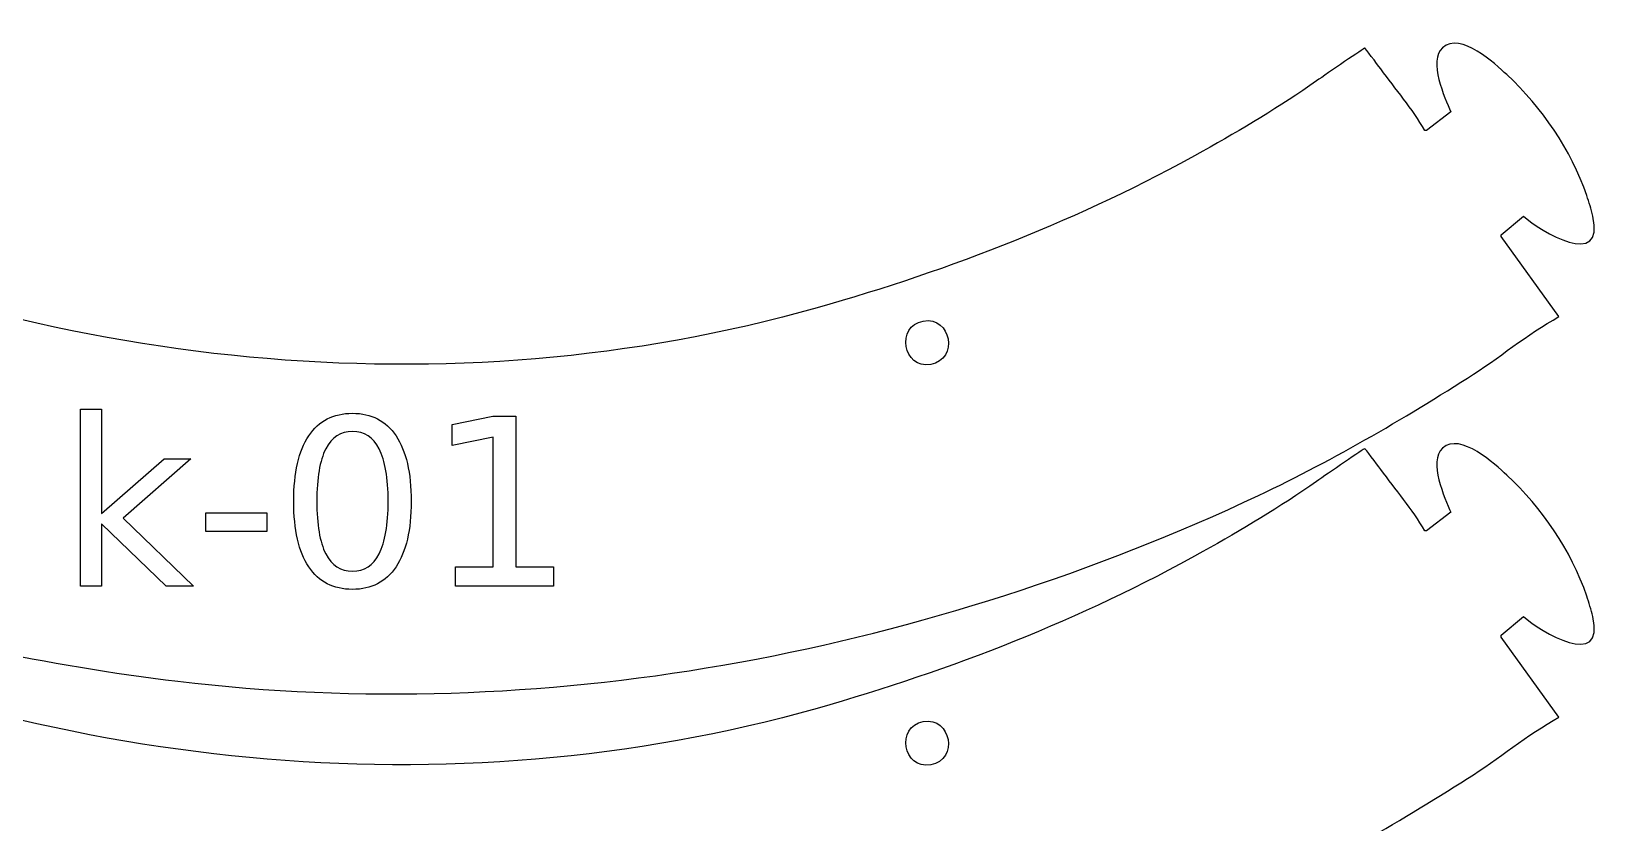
# Model space of a CAD drawing. Extents: x 2 to 268, y -2 to 104.
# Drawn here: x 196.1 to 267.6, y 67.8 to 103.8 of the extents above; entities that cross this region are included whole.
import ezdxf

# ---------------------------------------------------------------- set-up
doc = ezdxf.new("R2010")
doc.units = 0
doc.layers.add('all_text', color=7, linetype='CONTINUOUS')
doc.layers.add('original', color=7, linetype='CONTINUOUS')

msp = doc.modelspace()

# ---------------------------------------------------------------- linework, layer by layer
at = {"layer": 'all_text', "color": 7}
for points in [[(198.34788, 86.59158), (199.30389, 86.59158), (199.30389, 81.84253), (202.14092, 84.33849), (203.35531, 84.33849), (200.28574, 81.63066), (203.4845, 78.55075), (202.24427, 78.55075), (199.30389, 81.37744), (199.30389, 78.55075), (198.34788, 78.55075)], [(210.69851, 86.40554)], [(215.38038, 79.42925), (217.08569, 79.42925), (217.08569, 85.31517), (215.23052, 84.94311), (215.23052, 85.89395), (217.07536, 86.26602), (218.11922, 86.26602), (218.11922, 79.42925), (219.82454, 79.42925), (219.82454, 78.55075), (215.38038, 78.55075)], [(210.69851, 85.57872)], [(204.03227, 81.87353), (206.81762, 81.87353), (206.81762, 81.02604), (204.03227, 81.02604)]]:
    msp.add_lwpolyline(points, close=True, dxfattribs=at)
for points in [[(208.71414, 85.37719), (209.17233, 86.06276), (209.83379, 86.40554), (210.69851, 86.40554)], [(210.69851, 86.40554), (211.56322, 86.40554), (212.22296, 86.06276), (212.67771, 85.37719)], [(208.03201, 82.40063), (208.03201, 83.70288), (208.25939, 84.69506), (208.71414, 85.37719)], [(210.69851, 85.57872), (210.16108, 85.57872), (209.75628, 85.31345), (209.48412, 84.78291)], [(211.9129, 84.78291), (211.64419, 85.31345), (211.23939, 85.57872), (210.69851, 85.57872)], [(212.67771, 85.37719), (213.1359, 84.69506), (213.365, 83.70288), (213.365, 82.40063)], [(209.48412, 84.78291), (209.2154, 84.25581), (209.08104, 83.46172), (209.08104, 82.40063)], [(212.32114, 82.40063), (212.32114, 83.46172), (212.18506, 84.25581), (211.9129, 84.78291)], [(208.71414, 79.42408), (208.25939, 80.10965), (208.03201, 81.10184), (208.03201, 82.40063)], [(209.08104, 82.40063), (209.08104, 81.34299), (209.2154, 80.5489), (209.48412, 80.01836)], [(211.9129, 80.01836), (212.18506, 80.5489), (212.32114, 81.34299), (212.32114, 82.40063)], [(213.365, 82.40063), (213.365, 81.10184), (213.1359, 80.10965), (212.67771, 79.42408)], [(210.69851, 78.40089), (209.83379, 78.40089), (209.17233, 78.74195), (208.71414, 79.42408)], [(209.48412, 80.01836), (209.75628, 79.49126), (210.16108, 79.22771), (210.69851, 79.22771)], [(210.69851, 79.22771), (211.23939, 79.22771), (211.64419, 79.49126), (211.9129, 80.01836)], [(212.67771, 79.42408), (212.22296, 78.74195), (211.56322, 78.40089), (210.69851, 78.40089)]]:
    msp.add_open_spline(points, degree=3, dxfattribs=at)
at = {"layer": 'original', "color": 7}
for points in [[(260.58908, 100.11061), (259.48841, 99.26394), (259.40371, 99.26394)], [(265.49972, 90.79728), (262.87506, 94.43794), (262.87506, 94.52264), (263.89106, 95.36931)], [(260.58901, 81.9073), (259.48834, 81.06063), (259.40364, 81.06063)], [(265.49965, 72.59396), (262.87499, 76.23463), (262.87499, 76.31933), (263.89099, 77.16599)]]:
    msp.add_lwpolyline(points, dxfattribs=at)
for points in [[(263.12906, 101.7964), (262.5982, 102.28986), (261.02678, 103.76041), (260.2089, 103.02289)], [(256.67888, 103.01196), (256.67888, 103.01196), (254.96549, 101.84748), (254.49305, 101.51401)], [(257.40727, 102.05794), (257.22947, 102.30521), (256.67888, 103.01196), (256.67888, 103.01196)], [(260.2089, 103.02289), (259.55189, 102.42974), (260.30966, 100.73907), (260.58906, 100.11064)], [(259.40371, 99.26394), (258.84322, 100.24776), (258.07021, 101.13991), (257.40727, 102.05794)], [(266.76295, 96.30064), (266.04752, 98.38816), (264.74111, 100.29755), (263.12906, 101.7964)], [(254.49305, 101.51401), (252.84459, 100.35045), (251.08945, 99.30381), (249.32838, 98.32079)], [(249.32838, 98.32079), (243.76747, 95.21688), (237.91955, 92.93223), (231.80238, 91.19606)], [(267.03219, 95.36931), (266.95849, 95.6813), (266.86709, 95.99731), (266.76295, 96.30064)], [(231.80238, 91.19606), (215.08749, 86.45244), (196.69196, 88.47893), (181.00238, 95.68178)], [(263.89106, 95.36931), (264.65306, 94.66818), (267.61385, 92.92185), (267.03219, 95.36931)], [(236.62839, 90.59754), (237.89077, 90.82301), (238.24214, 88.854), (236.96706, 88.62633)], [(261.35106, 88.00776), (262.74975, 88.89532), (264.05531, 89.99252), (265.49972, 90.79728)], [(236.96706, 88.62633), (235.70468, 88.40086), (235.35331, 90.36987), (236.62839, 90.59754)], [(251.19106, 82.35677), (254.70896, 83.97221), (258.08546, 85.93555), (261.35106, 88.00776)], [(263.12899, 83.59312), (262.59813, 84.08656), (261.02671, 85.55705), (260.20883, 84.81961)], [(169.06439, 84.92937), (179.53173, 79.18101), (190.91855, 75.64779), (202.76172, 74.22682)], [(256.67881, 84.80865), (256.67881, 84.80865), (254.96542, 83.64415), (254.49298, 83.31073)], [(257.4072, 83.85463), (257.2294, 84.10186), (256.67881, 84.80865), (256.67881, 84.80865)], [(260.20883, 84.81961), (259.55182, 84.22643), (260.30959, 82.53572), (260.58899, 81.90733)], [(259.40364, 81.06063), (258.84315, 82.04446), (258.07014, 82.93659), (257.4072, 83.85463)], [(254.49298, 83.31073), (252.84452, 82.14716), (251.08938, 81.10051), (249.32831, 80.11744)], [(266.76288, 78.09733), (266.04745, 80.18487), (264.74104, 82.09427), (263.12899, 83.59312)], [(202.76172, 74.22682), (219.28358, 72.24444), (236.13648, 75.44425), (251.19106, 82.35677)], [(249.32831, 80.11744), (243.7674, 77.01348), (237.91948, 74.729), (231.80231, 72.99274)], [(267.03212, 77.16599), (266.95842, 77.47799), (266.86702, 77.79397), (266.76288, 78.09733)], [(231.80231, 72.99274), (215.08826, 68.24895), (196.69104, 70.27562), (181.00231, 77.47847)], [(263.89099, 77.16599), (264.65299, 76.46487), (267.61378, 74.71853), (267.03212, 77.16599)], [(236.96699, 70.42303), (235.70461, 70.19756), (235.35324, 72.16648), (236.62832, 72.39423)], [(236.62832, 72.39423), (237.8907, 72.6197), (238.24207, 70.65078), (236.96699, 70.42303)], [(261.35099, 69.80445), (262.74968, 70.69201), (264.05524, 71.78921), (265.49965, 72.59396)], [(251.19099, 64.15346), (254.70889, 65.7689), (258.08539, 67.73223), (261.35099, 69.80445)]]:
    msp.add_open_spline(points, degree=3, dxfattribs=at)

doc.saveas('drawing.dxf')
